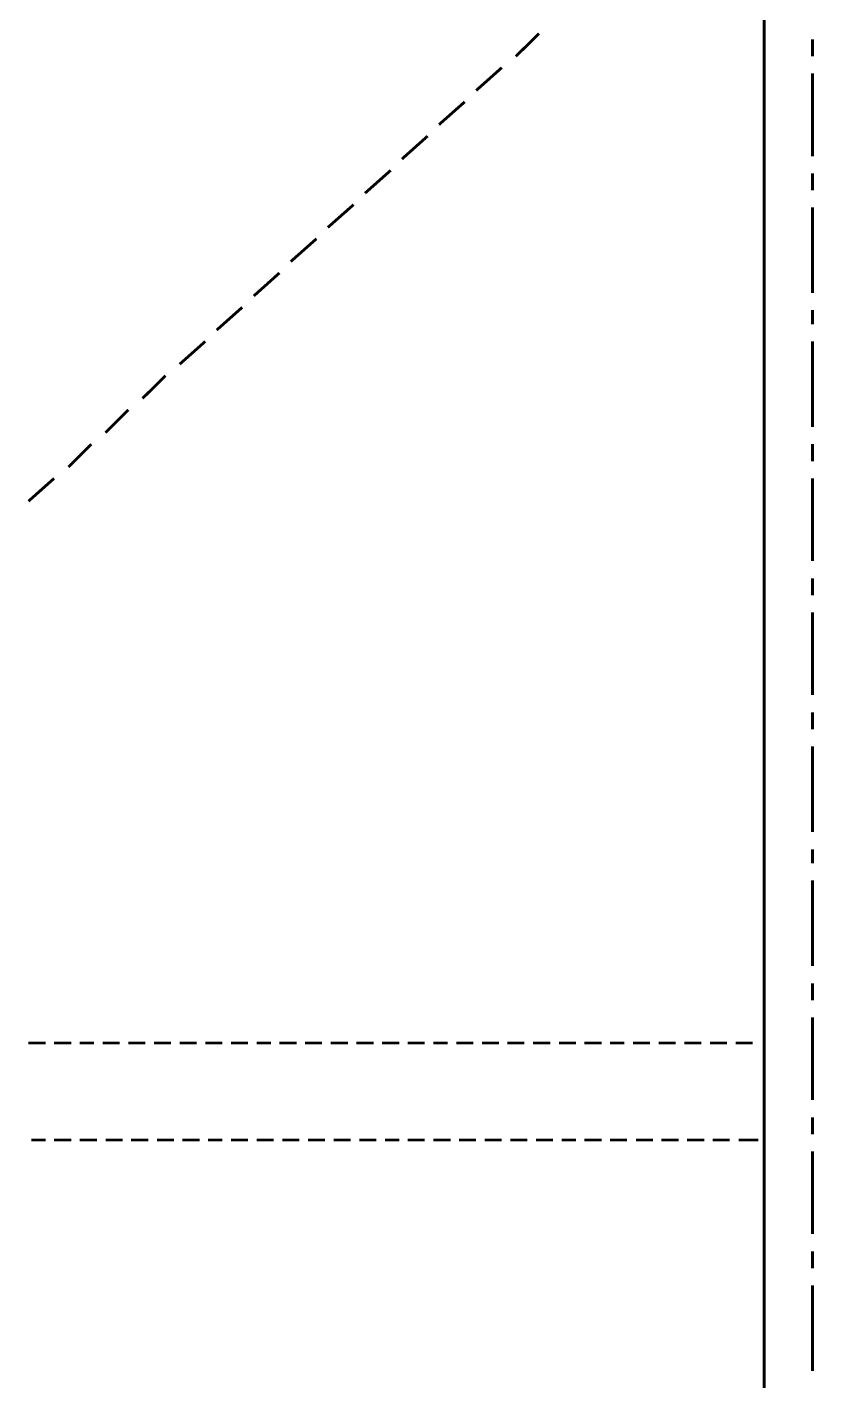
# Model space of a CAD drawing. Header units: metres. Extents: x -593 to 248, y 430 to 1024.
# Drawn here: x 50.55 to 62.25, y 674.62 to 694.74 of the extents above; entities that cross this region are included whole.
import ezdxf

# ---------------------------------------------------------------- set-up
doc = ezdxf.new("R2010")
doc.units = ezdxf.units.M
doc.header["$MEASUREMENT"] = 0
doc.layers.add('C00-00-00-BLACK', color=7, linetype='Continuous')

msp = doc.modelspace()

# ---------------------------------------------------------------- linework, layer by layer
at = {"layer": 'C00-00-00-BLACK', "const_width": 0.0423}
for points in [[(61.511, 716.135), (61.511, 624.365)], [(57.819, 694.305), (58.161, 694.643)], [(62.231, 694.305), (62.231, 694.559)], [(57.227, 693.797), (57.608, 694.136)], [(62.231, 692.82), (62.231, 694.051)], [(56.674, 693.289), (57.057, 693.628)], [(56.123, 692.778), (56.505, 693.119)], [(55.573, 692.27), (55.955, 692.609)], [(62.231, 692.313), (62.231, 692.566)], [(55.02, 691.761), (55.404, 692.1)], [(62.231, 690.786), (62.231, 692.058)], [(54.469, 691.254), (54.851, 691.593)], [(53.919, 690.743), (54.301, 691.085)], [(53.367, 690.236), (53.747, 690.574)], [(62.231, 690.32), (62.231, 690.532)], [(52.816, 689.728), (53.197, 690.067)], [(62.231, 688.796), (62.231, 690.067)], [(52.263, 689.219), (52.605, 689.558)], [(51.713, 688.709), (52.052, 689.05)], [(51.162, 688.201), (51.501, 688.54)], [(62.231, 688.286), (62.231, 688.54)], [(50.567, 687.692), (50.948, 688.031)], [(62.231, 686.803), (62.231, 688.031)], [(62.231, 686.293), (62.231, 686.547)], [(62.231, 684.812), (62.231, 686.039)], [(62.231, 684.301), (62.231, 684.555)], [(62.231, 682.777), (62.231, 684.047)], [(62.231, 682.308), (62.231, 682.52)], [(62.231, 680.784), (62.231, 682.055)], [(62.231, 680.274), (62.231, 680.528)], [(62.231, 678.793), (62.231, 680.019)], [(50.567, 679.639), (50.822, 679.639)], [(50.948, 679.639), (51.205, 679.639)], [(51.331, 679.639), (51.544, 679.639)], [(51.671, 679.639), (51.924, 679.639)], [(52.052, 679.639), (52.306, 679.639)], [(52.435, 679.639), (52.689, 679.639)], [(52.816, 679.639), (53.071, 679.639)], [(53.197, 679.639), (53.451, 679.639)], [(53.578, 679.639), (53.833, 679.639)], [(53.962, 679.639), (54.173, 679.639)], [(54.301, 679.639), (54.555, 679.639)], [(54.681, 679.639), (54.935, 679.639)], [(55.063, 679.639), (55.32, 679.639)], [(55.446, 679.639), (55.7, 679.639)], [(55.827, 679.639), (56.082, 679.639)], [(56.208, 679.639), (56.462, 679.639)], [(56.589, 679.639), (56.804, 679.639)], [(56.93, 679.639), (57.184, 679.639)], [(57.312, 679.639), (57.566, 679.639)], [(57.693, 679.639), (57.946, 679.639)], [(58.073, 679.639), (58.331, 679.639)], [(58.457, 679.639), (58.711, 679.639)], [(58.838, 679.639), (59.093, 679.639)], [(59.22, 679.639), (59.43, 679.639)], [(59.559, 679.639), (59.815, 679.639)], [(59.942, 679.639), (60.195, 679.639)], [(60.322, 679.639), (60.577, 679.639)], [(60.704, 679.639), (60.957, 679.639)], [(61.087, 679.639), (61.342, 679.639)], [(62.231, 678.282), (62.231, 678.535)], [(50.609, 678.197), (50.822, 678.197)], [(50.948, 678.197), (51.205, 678.197)], [(51.331, 678.197), (51.587, 678.197)], [(51.713, 678.197), (51.967, 678.197)], [(52.093, 678.197), (52.349, 678.197)], [(52.478, 678.197), (52.732, 678.197)], [(52.858, 678.197), (53.112, 678.197)], [(53.24, 678.197), (53.451, 678.197)], [(53.578, 678.197), (53.833, 678.197)], [(53.962, 678.197), (54.216, 678.197)], [(54.342, 678.197), (54.598, 678.197)], [(54.724, 678.197), (54.978, 678.197)], [(55.105, 678.197), (55.361, 678.197)], [(55.489, 678.197), (55.743, 678.197)], [(55.87, 678.197), (56.082, 678.197)], [(56.208, 678.197), (56.462, 678.197)], [(56.589, 678.197), (56.846, 678.197)], [(56.973, 678.197), (57.227, 678.197)], [(57.354, 678.197), (57.608, 678.197)], [(57.735, 678.197), (57.989, 678.197)], [(58.116, 678.197), (58.372, 678.197)], [(58.5, 678.197), (58.711, 678.197)], [(58.838, 678.197), (59.093, 678.197)], [(59.22, 678.197), (59.473, 678.197)], [(59.603, 678.197), (59.857, 678.197)], [(59.984, 678.197), (60.238, 678.197)], [(60.365, 678.197), (60.619, 678.197)], [(60.746, 678.197), (61, 678.197)], [(61.13, 678.197), (61.426, 678.197)], [(62.231, 676.8), (62.231, 678.028)], [(62.231, 676.289), (62.231, 676.544)], [(62.231, 674.765), (62.231, 676.035)]]:
    msp.add_lwpolyline(points, dxfattribs=at)

doc.saveas('drawing.dxf')
